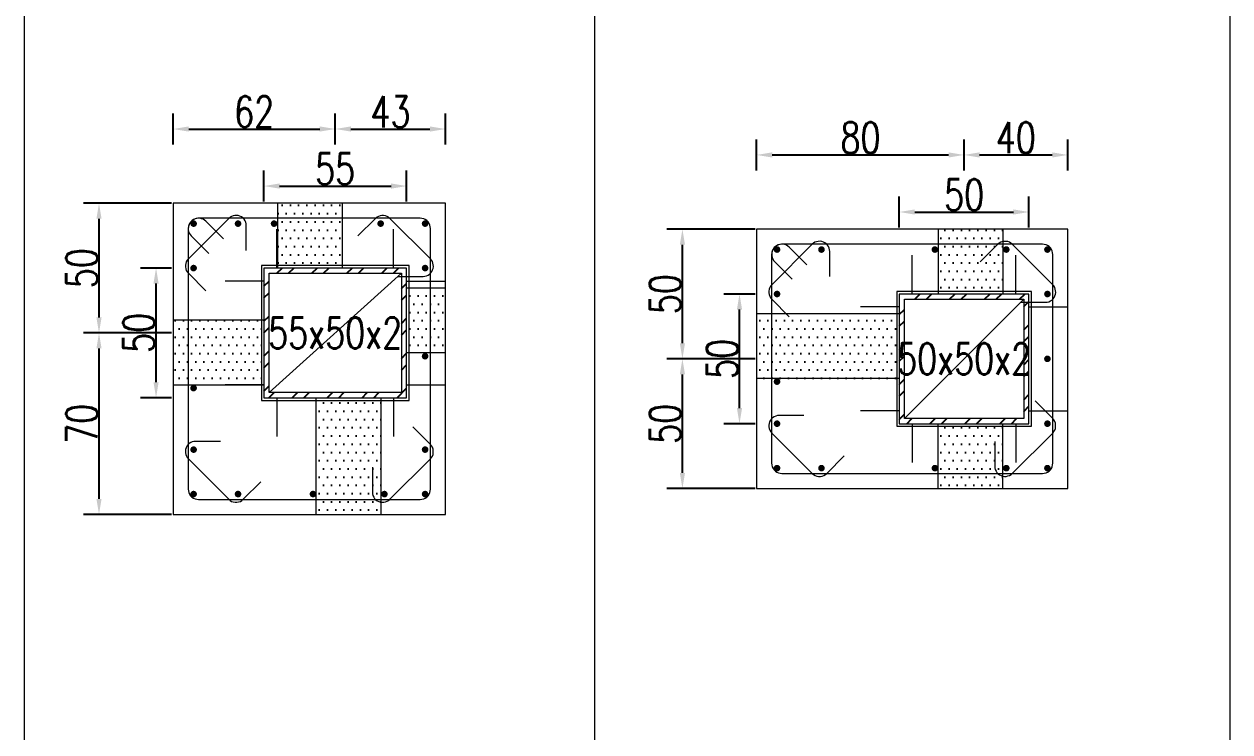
# Model space of a CAD drawing. Header units: millimetres. Extents: x 0 to 3905, y 0 to 8880.
# Drawn here: x 2450 to 2915, y 5334.2 to 5607.1 of the extents above; entities that cross this region are included whole.
import ezdxf
from ezdxf.enums import TextEntityAlignment as Align

# ---------------------------------------------------------------- set-up
doc = ezdxf.new("R2010")
doc.units = ezdxf.units.MM
doc.layers.get('DEFPOINTS').update_dxf_attribs({"color": 3})
for name, color, linetype in [('Hatch線', 6, 'Continuous'), ('TC-鋼粱', 132, 'Continuous'), ('主筋斷面', 2, 'Continuous'), ('文字-輔助字', 7, 'Continuous'), ('柱斷面線', 4, 'Continuous'), ('標註字', 4, 'Continuous'), ('箍筋線', 1, 'Continuous'), ('網格線', 7, 'Continuous'), ('鋼柱', 11, 'Continuous')]:
    doc.layers.add(name, color=color, linetype=linetype)
doc.styles.add('note', font='txt.shx', dxfattribs={"width": 0.75, "height": 12})
doc.styles.add('txt', font='txt.shx', dxfattribs={"height": 0.2, "bigfont": 'chineset.shx'})
doc.dimstyles.new('RCAD_DIM', dxfattribs={"dimtxt": 12, "dimasz": 6, "dimexe": 6, "dimexo": 0.625, "dimtad": 1, "dimdec": 0, "dimdsep": 46, "dimtxsty": 'note', "dimcen": 2.5, "dimclrd": 256, "dimclre": 256, "dimclrt": 256, "dimadec": 0, "dimazin": 0, "dimtfac": 1, "dimtmove": 0, "dimatfit": 3, "dimfxl": 0, "dimtolj": 1, "dimarcsym": 0})

# ---------------------------------------------------------------- blocks, each defined once
blk = doc.blocks.new('*D1416')
at = {"layer": 'DEFPOINTS', "color": 0}
for p in [(2597.5, 5544.62), (2542.5, 5538), (2597.5, 5538)]:
    blk.add_point(p, dxfattribs=at)
at = {"layer": '標註字', "lineweight": -2}
for p, q in [((2542.5, 5538.62), (2542.5, 5550.62)), ((2597.5, 5538.62), (2597.5, 5550.62)), ((2548.5, 5544.62), (2591.5, 5544.62))]:
    blk.add_line(p, q, dxfattribs=at)
at = {"layer": '標註字'}
for points in [[(2548.5, 5545.62), (2548.5, 5543.62), (2542.5, 5544.62)], [(2591.5, 5543.62), (2591.5, 5545.62), (2597.5, 5544.62)]]:
    blk.add_solid(points, dxfattribs=at)
at = {"layer": '標註字', "insert": (2570, 5551.25), "char_height": 12, "attachment_point": 5, "style": 'note'}
blk.add_mtext('\\A1;55', dxfattribs=at)
blk = doc.blocks.new('*D1417')
at = {"layer": 'DEFPOINTS', "color": 0}
for p in [(2500.88, 5513), (2507.5, 5513), (2507.5, 5463)]:
    blk.add_point(p, dxfattribs=at)
at = {"layer": '標註字', "lineweight": -2}
for p, q in [((2506.88, 5513), (2494.88, 5513)), ((2500.88, 5469), (2500.88, 5507)), ((2506.88, 5463), (2494.88, 5463))]:
    blk.add_line(p, q, dxfattribs=at)
at = {"layer": '標註字'}
for points in [[(2501.88, 5507), (2499.88, 5507), (2500.88, 5513)], [(2499.88, 5469), (2501.88, 5469), (2500.88, 5463)]]:
    blk.add_solid(points, dxfattribs=at)
at = {"layer": '標註字', "insert": (2494.25, 5488), "char_height": 12, "attachment_point": 5, "rotation": 90, "style": 'note'}
blk.add_mtext('\\A1;50', dxfattribs=at)
blk = doc.blocks.new('*D1418')
at = {"layer": 'DEFPOINTS', "color": 0}
for p in [(2570, 5566.62), (2507.5, 5560), (2570, 5560)]:
    blk.add_point(p, dxfattribs=at)
at = {"layer": '標註字', "lineweight": -2}
for p, q in [((2507.5, 5560.62), (2507.5, 5572.62)), ((2570, 5560.62), (2570, 5572.62)), ((2513.5, 5566.62), (2564, 5566.62))]:
    blk.add_line(p, q, dxfattribs=at)
at = {"layer": '標註字'}
for points in [[(2513.5, 5567.62), (2513.5, 5565.62), (2507.5, 5566.62)], [(2564, 5565.62), (2564, 5567.62), (2570, 5566.62)]]:
    blk.add_solid(points, dxfattribs=at)
at = {"layer": '標註字', "insert": (2538.75, 5573.25), "char_height": 12, "attachment_point": 5, "style": 'note'}
blk.add_mtext('\\A1;62', dxfattribs=at)
blk = doc.blocks.new('*D1419')
at = {"layer": 'DEFPOINTS', "color": 0}
for p in [(2612.5, 5566.62), (2570, 5560), (2612.5, 5560)]:
    blk.add_point(p, dxfattribs=at)
at = {"layer": '標註字', "lineweight": -2}
for p, q in [((2570, 5560.62), (2570, 5572.62)), ((2612.5, 5560.62), (2612.5, 5572.62)), ((2576, 5566.62), (2606.5, 5566.62))]:
    blk.add_line(p, q, dxfattribs=at)
at = {"layer": '標註字'}
for points in [[(2576, 5567.62), (2576, 5565.62), (2570, 5566.62)], [(2606.5, 5565.62), (2606.5, 5567.62), (2612.5, 5566.62)]]:
    blk.add_solid(points, dxfattribs=at)
at = {"layer": '標註字', "insert": (2591.25, 5573.25), "char_height": 12, "attachment_point": 5, "style": 'note'}
blk.add_mtext('\\A1;43', dxfattribs=at)
blk = doc.blocks.new('*D1420')
at = {"layer": 'DEFPOINTS', "color": 0}
for p in [(2478.88, 5488), (2507.5, 5488), (2507.5, 5418)]:
    blk.add_point(p, dxfattribs=at)
at = {"layer": '標註字', "lineweight": -2}
for p, q in [((2506.88, 5488), (2472.88, 5488)), ((2478.88, 5424), (2478.88, 5482)), ((2506.88, 5418), (2472.88, 5418))]:
    blk.add_line(p, q, dxfattribs=at)
at = {"layer": '標註字'}
for points in [[(2479.88, 5482), (2477.88, 5482), (2478.88, 5488)], [(2477.88, 5424), (2479.88, 5424), (2478.88, 5418)]]:
    blk.add_solid(points, dxfattribs=at)
at = {"layer": '標註字', "insert": (2472.25, 5453), "char_height": 12, "attachment_point": 5, "rotation": 90, "style": 'note'}
blk.add_mtext('\\A1;70', dxfattribs=at)
blk = doc.blocks.new('*D1421')
at = {"layer": 'DEFPOINTS', "color": 0}
for p in [(2478.88, 5538), (2507.5, 5538), (2507.5, 5488)]:
    blk.add_point(p, dxfattribs=at)
at = {"layer": '標註字', "lineweight": -2}
for p, q in [((2506.88, 5538), (2472.88, 5538)), ((2478.88, 5494), (2478.88, 5532)), ((2506.88, 5488), (2472.88, 5488))]:
    blk.add_line(p, q, dxfattribs=at)
at = {"layer": '標註字'}
for points in [[(2479.88, 5532), (2477.88, 5532), (2478.88, 5538)], [(2477.88, 5494), (2479.88, 5494), (2478.88, 5488)]]:
    blk.add_solid(points, dxfattribs=at)
at = {"layer": '標註字', "insert": (2472.25, 5513), "char_height": 12, "attachment_point": 5, "rotation": 90, "style": 'note'}
blk.add_mtext('\\A1;50', dxfattribs=at)
blk = doc.blocks.new('Circle_Filled')
at = {"const_width": 0.5}
blk.add_lwpolyline([(-0.25, 0, 1), (0.25, 0, 1)], format="xyb", close=True, dxfattribs=at)
blk = doc.blocks.new('*D1548')
at = {"layer": 'DEFPOINTS', "color": 0}
for p in [(2837.5, 5534.62), (2787.5, 5528), (2837.5, 5528)]:
    blk.add_point(p, dxfattribs=at)
at = {"layer": '標註字', "lineweight": -2}
for p, q in [((2787.5, 5528.62), (2787.5, 5540.62)), ((2837.5, 5528.62), (2837.5, 5540.62)), ((2793.5, 5534.62), (2831.5, 5534.62))]:
    blk.add_line(p, q, dxfattribs=at)
at = {"layer": '標註字'}
for points in [[(2793.5, 5535.62), (2793.5, 5533.62), (2787.5, 5534.62)], [(2831.5, 5533.62), (2831.5, 5535.62), (2837.5, 5534.62)]]:
    blk.add_solid(points, dxfattribs=at)
at = {"layer": '標註字', "insert": (2812.5, 5541.25), "char_height": 12, "attachment_point": 5, "style": 'note'}
blk.add_mtext('\\A1;50', dxfattribs=at)
blk = doc.blocks.new('*D1549')
at = {"layer": 'DEFPOINTS', "color": 0}
for p in [(2725.88, 5503), (2732.5, 5503), (2732.5, 5453)]:
    blk.add_point(p, dxfattribs=at)
at = {"layer": '標註字', "lineweight": -2}
for p, q in [((2731.88, 5503), (2719.88, 5503)), ((2725.88, 5459), (2725.88, 5497)), ((2731.88, 5453), (2719.88, 5453))]:
    blk.add_line(p, q, dxfattribs=at)
at = {"layer": '標註字'}
for points in [[(2726.88, 5497), (2724.88, 5497), (2725.88, 5503)], [(2724.88, 5459), (2726.88, 5459), (2725.88, 5453)]]:
    blk.add_solid(points, dxfattribs=at)
at = {"layer": '標註字', "insert": (2719.25, 5478), "char_height": 12, "attachment_point": 5, "rotation": 90, "style": 'note'}
blk.add_mtext('\\A1;50', dxfattribs=at)
blk = doc.blocks.new('*D1550')
at = {"layer": 'DEFPOINTS', "color": 0}
for p in [(2812.5, 5556.62), (2732.5, 5550), (2812.5, 5550)]:
    blk.add_point(p, dxfattribs=at)
at = {"layer": '標註字', "lineweight": -2}
for p, q in [((2732.5, 5550.62), (2732.5, 5562.62)), ((2812.5, 5550.62), (2812.5, 5562.62)), ((2738.5, 5556.62), (2806.5, 5556.62))]:
    blk.add_line(p, q, dxfattribs=at)
at = {"layer": '標註字'}
for points in [[(2738.5, 5557.62), (2738.5, 5555.62), (2732.5, 5556.62)], [(2806.5, 5555.62), (2806.5, 5557.62), (2812.5, 5556.62)]]:
    blk.add_solid(points, dxfattribs=at)
at = {"layer": '標註字', "insert": (2772.5, 5563.25), "char_height": 12, "attachment_point": 5, "style": 'note'}
blk.add_mtext('\\A1;80', dxfattribs=at)
blk = doc.blocks.new('*D1551')
at = {"layer": 'DEFPOINTS', "color": 0}
for p in [(2852.5, 5556.62), (2812.5, 5550), (2852.5, 5550)]:
    blk.add_point(p, dxfattribs=at)
at = {"layer": '標註字', "lineweight": -2}
for p, q in [((2812.5, 5550.62), (2812.5, 5562.62)), ((2852.5, 5550.62), (2852.5, 5562.62)), ((2818.5, 5556.62), (2846.5, 5556.62))]:
    blk.add_line(p, q, dxfattribs=at)
at = {"layer": '標註字'}
for points in [[(2818.5, 5557.62), (2818.5, 5555.62), (2812.5, 5556.62)], [(2846.5, 5555.62), (2846.5, 5557.62), (2852.5, 5556.62)]]:
    blk.add_solid(points, dxfattribs=at)
at = {"layer": '標註字', "insert": (2832.5, 5563.25), "char_height": 12, "attachment_point": 5, "style": 'note'}
blk.add_mtext('\\A1;40', dxfattribs=at)
blk = doc.blocks.new('*D1552')
at = {"layer": 'DEFPOINTS', "color": 0}
for p in [(2703.88, 5478), (2732.5, 5478), (2732.5, 5428)]:
    blk.add_point(p, dxfattribs=at)
at = {"layer": '標註字', "lineweight": -2}
for p, q in [((2731.88, 5478), (2697.88, 5478)), ((2703.88, 5434), (2703.88, 5472)), ((2731.88, 5428), (2697.88, 5428))]:
    blk.add_line(p, q, dxfattribs=at)
at = {"layer": '標註字'}
for points in [[(2704.88, 5472), (2702.88, 5472), (2703.88, 5478)], [(2702.88, 5434), (2704.88, 5434), (2703.88, 5428)]]:
    blk.add_solid(points, dxfattribs=at)
at = {"layer": '標註字', "insert": (2697.25, 5453), "char_height": 12, "attachment_point": 5, "rotation": 90, "style": 'note'}
blk.add_mtext('\\A1;50', dxfattribs=at)
blk = doc.blocks.new('*D1553')
at = {"layer": 'DEFPOINTS', "color": 0}
for p in [(2703.88, 5528), (2732.5, 5528), (2732.5, 5478)]:
    blk.add_point(p, dxfattribs=at)
at = {"layer": '標註字', "lineweight": -2}
for p, q in [((2731.88, 5528), (2697.88, 5528)), ((2703.88, 5484), (2703.88, 5522)), ((2731.88, 5478), (2697.88, 5478))]:
    blk.add_line(p, q, dxfattribs=at)
at = {"layer": '標註字'}
for points in [[(2704.88, 5522), (2702.88, 5522), (2703.88, 5528)], [(2702.88, 5484), (2704.88, 5484), (2703.88, 5478)]]:
    blk.add_solid(points, dxfattribs=at)
at = {"layer": '標註字', "insert": (2697.25, 5503), "char_height": 12, "attachment_point": 5, "rotation": 90, "style": 'note'}
blk.add_mtext('\\A1;50', dxfattribs=at)

msp = doc.modelspace()

# ---------------------------------------------------------------- hatches: boundary and pattern name
at = {"layer": 'Hatch線'}
h = msp.add_hatch(dxfattribs=at)
h.set_pattern_fill('ANSI32', color=256, style=0)
h.paths.add_polyline_path([(2542.5, 5463), (2597.5, 5463), (2597.5, 5513), (2542.5, 5513)], flags=17)
h.paths.add_polyline_path([(2544.5, 5465), (2544.5, 5511), (2595.5, 5511), (2595.5, 5465)])
h = msp.add_hatch(dxfattribs=at)
h.set_pattern_fill('ANSI32', color=256, style=0)
h.paths.add_polyline_path([(2787.5, 5453), (2837.5, 5453), (2837.5, 5503), (2787.5, 5503)], flags=17)
h.paths.add_polyline_path([(2789.5, 5455), (2789.5, 5501), (2835.5, 5501), (2835.5, 5455)])
at = {"layer": 'TC-鋼粱'}
h = msp.add_hatch(dxfattribs=at)
h.set_pattern_fill('DOTS', color=256, scale=2, style=0)
h.paths.add_polyline_path([(2572.67, 5538), (2547.67, 5538), (2547.67, 5513), (2572.67, 5513)], flags=17)
h = msp.add_hatch(dxfattribs=at)
h.set_pattern_fill('DOTS', color=256, scale=2, style=0)
h.paths.add_polyline_path([(2827.5, 5528), (2802.5, 5528), (2802.5, 5503), (2827.5, 5503)], flags=17)
h = msp.add_hatch(dxfattribs=at)
h.set_pattern_fill('DOTS', color=256, scale=2, style=0)
h.paths.add_polyline_path([(2612.5, 5480.28), (2612.5, 5505.28), (2597.5, 5505.28), (2597.5, 5480.28)], flags=17)
h = msp.add_hatch(dxfattribs=at)
h.set_pattern_fill('DOTS', color=256, scale=2, style=0)
h.paths.add_polyline_path([(2507.5, 5493), (2507.5, 5468), (2542.5, 5468), (2542.5, 5493)], flags=17)
h = msp.add_hatch(dxfattribs=at)
h.set_pattern_fill('DOTS', color=256, scale=2, style=0)
h.paths.add_polyline_path([(2732.5, 5495.5), (2732.5, 5470.5), (2787.5, 5470.5), (2787.5, 5495.5)], flags=17)
h = msp.add_hatch(dxfattribs=at)
h.set_pattern_fill('DOTS', color=256, scale=2, style=0)
h.paths.add_polyline_path([(2562.67, 5418), (2587.67, 5418), (2587.67, 5463), (2562.67, 5463)], flags=17)
h = msp.add_hatch(dxfattribs=at)
h.set_pattern_fill('DOTS', color=256, scale=2, style=0)
h.paths.add_polyline_path([(2802.5, 5428), (2827.5, 5428), (2827.5, 5453), (2802.5, 5453)], flags=17)

# ---------------------------------------------------------------- linework, layer by layer
at = {"layer": 'DEFPOINTS', "lineweight": 5}
for points in [[(2547.5, 5513), (2547.5, 5528)], [(2592.5, 5513), (2592.5, 5528)], [(2792.5, 5503), (2792.5, 5518)], [(2832.5, 5503), (2832.5, 5518)], [(2542.5, 5462), (2598.5, 5462), (2598.5, 5514), (2541.5, 5514), (2541.5, 5462), (2542.5, 5462)], [(2544.5, 5465), (2595.5, 5511)], [(2542.5, 5508), (2527.5, 5508)], [(2597.5, 5508), (2612.5, 5508)], [(2787.5, 5452), (2838.5, 5452), (2838.5, 5504), (2786.5, 5504), (2786.5, 5452), (2787.5, 5452)], [(2789.5, 5455), (2835.5, 5501)], [(2787.5, 5498), (2772.5, 5498)], [(2837.5, 5498), (2852.5, 5498)], [(2542.5, 5468), (2527.5, 5468)], [(2597.5, 5468), (2612.5, 5468)], [(2547.5, 5463), (2547.5, 5448)], [(2592.5, 5463), (2592.5, 5448)], [(2787.5, 5458), (2772.5, 5458)], [(2837.5, 5458), (2852.5, 5458)], [(2792.5, 5453), (2792.5, 5438)], [(2832.5, 5453), (2832.5, 5438)]]:
    msp.add_lwpolyline(points, dxfattribs=at)
at = {"layer": 'TC-鋼粱', "lineweight": 5}
for points in [[(2547.67, 5538), (2547.67, 5513)], [(2572.67, 5538), (2572.67, 5513)], [(2802.5, 5528), (2802.5, 5503)], [(2827.5, 5528), (2827.5, 5503)], [(2612.5, 5505.28), (2597.5, 5505.28)], [(2507.5, 5493), (2542.5, 5493)], [(2732.5, 5495.5), (2787.5, 5495.5)], [(2612.5, 5480.28), (2597.5, 5480.28)], [(2732.5, 5470.5), (2787.5, 5470.5)], [(2507.5, 5468), (2542.5, 5468)], [(2562.67, 5418), (2562.67, 5463)], [(2587.67, 5418), (2587.67, 5463)], [(2802.5, 5428), (2802.5, 5453)], [(2827.5, 5428), (2827.5, 5453)]]:
    msp.add_lwpolyline(points, dxfattribs=at)
at = {"layer": '柱斷面線', "lineweight": 5}
for points in [[(2507.5, 5418), (2612.5, 5418), (2612.5, 5538), (2507.5, 5538), (2507.5, 5418)], [(2732.5, 5428), (2852.5, 5428), (2852.5, 5528), (2732.5, 5528), (2732.5, 5428)]]:
    msp.add_lwpolyline(points, dxfattribs=at)
at = {"layer": '箍筋線', "lineweight": 5}
for points in [[(2535.69, 5519.81), (2535.69, 5529.35), (2535.63, 5530.02), (2535.46, 5530.66), (2535.19, 5531.27), (2534.82, 5531.83), (2534.36, 5532.32), (2533.83, 5532.72), (2533.23, 5533.02), (2532.6, 5533.23), (2531.93, 5533.32), (2531.27, 5533.3), (2530.61, 5533.17), (2529.99, 5532.93), (2529.41, 5532.59), (2528.9, 5532.16), (2513.34, 5516.6), (2512.89, 5516.07), (2512.55, 5515.47), (2512.31, 5514.82), (2512.19, 5514.13), (2512.19, 5513.44), (2512.31, 5512.76), (2512.55, 5512.11), (2512.89, 5511.51), (2513.34, 5510.98), (2520.08, 5504.23)], [(2526.83, 5524.29), (2520.08, 5531.04), (2519.57, 5531.47), (2518.99, 5531.81), (2518.37, 5532.05), (2517.72, 5532.18), (2517.05, 5532.2), (2516.39, 5532.11), (2515.75, 5531.9), (2515.16, 5531.6), (2514.62, 5531.19), (2514.16, 5530.71), (2513.79, 5530.15), (2513.52, 5529.54), (2513.35, 5528.9), (2513.29, 5528.23), (2513.29, 5427.77), (2513.36, 5427.08), (2513.53, 5426.41), (2513.83, 5425.78), (2514.22, 5425.21), (2514.71, 5424.72), (2515.28, 5424.33), (2515.91, 5424.03), (2516.58, 5423.86), (2517.27, 5423.79), (2602.73, 5423.79), (2603.42, 5423.86), (2604.09, 5424.03), (2604.72, 5424.33), (2605.29, 5424.72), (2605.78, 5425.21), (2606.17, 5425.78), (2606.47, 5426.41), (2606.64, 5427.08), (2606.71, 5427.77), (2606.71, 5528.23), (2606.64, 5528.92), (2606.47, 5529.59), (2606.17, 5530.22), (2605.78, 5530.79), (2605.29, 5531.28), (2604.72, 5531.67), (2604.09, 5531.97), (2603.42, 5532.14), (2602.73, 5532.21), (2517.27, 5532.21), (2516.6, 5532.15), (2515.96, 5531.98), (2515.35, 5531.71), (2514.79, 5531.34), (2514.31, 5530.88), (2513.9, 5530.34), (2513.6, 5529.75), (2513.39, 5529.11), (2513.3, 5528.45), (2513.32, 5527.78), (2513.45, 5527.13), (2513.69, 5526.51), (2514.03, 5525.93), (2514.46, 5525.42), (2521.21, 5518.67)], [(2594.31, 5509.81), (2603.85, 5509.81), (2604.52, 5509.87), (2605.16, 5510.04), (2605.77, 5510.31), (2606.33, 5510.68), (2606.82, 5511.14), (2607.22, 5511.67), (2607.52, 5512.27), (2607.73, 5512.9), (2607.82, 5513.57), (2607.8, 5514.23), (2607.67, 5514.89), (2607.43, 5515.51), (2607.09, 5516.09), (2606.66, 5516.6), (2591.1, 5532.16), (2590.57, 5532.61), (2589.97, 5532.95), (2589.32, 5533.19), (2588.63, 5533.31), (2587.94, 5533.31), (2587.26, 5533.19), (2586.61, 5532.95), (2586.01, 5532.61), (2585.48, 5532.16), (2578.73, 5525.42)], [(2760.69, 5509.81), (2760.69, 5519.35), (2760.63, 5520.02), (2760.46, 5520.66), (2760.19, 5521.27), (2759.82, 5521.83), (2759.36, 5522.32), (2758.83, 5522.72), (2758.23, 5523.02), (2757.6, 5523.23), (2756.93, 5523.32), (2756.27, 5523.3), (2755.61, 5523.17), (2754.99, 5522.93), (2754.41, 5522.59), (2753.9, 5522.16), (2738.34, 5506.6), (2737.89, 5506.07), (2737.55, 5505.47), (2737.31, 5504.82), (2737.19, 5504.13), (2737.19, 5503.44), (2737.31, 5502.76), (2737.55, 5502.11), (2737.89, 5501.51), (2738.34, 5500.98), (2745.08, 5494.23)], [(2751.83, 5514.29), (2745.08, 5521.04), (2744.57, 5521.47), (2743.99, 5521.81), (2743.37, 5522.05), (2742.72, 5522.18), (2742.05, 5522.2), (2741.39, 5522.11), (2740.75, 5521.9), (2740.16, 5521.6), (2739.62, 5521.19), (2739.16, 5520.71), (2738.79, 5520.15), (2738.52, 5519.54), (2738.35, 5518.9), (2738.29, 5518.23), (2738.29, 5437.77), (2738.36, 5437.08), (2738.53, 5436.41), (2738.83, 5435.78), (2739.22, 5435.21), (2739.71, 5434.72), (2740.28, 5434.33), (2740.91, 5434.03), (2741.58, 5433.86), (2742.27, 5433.79), (2842.73, 5433.79), (2843.42, 5433.86), (2844.09, 5434.03), (2844.72, 5434.33), (2845.29, 5434.72), (2845.78, 5435.21), (2846.17, 5435.78), (2846.47, 5436.41), (2846.64, 5437.08), (2846.71, 5437.77), (2846.71, 5518.23), (2846.64, 5518.92), (2846.47, 5519.59), (2846.17, 5520.22), (2845.78, 5520.79), (2845.29, 5521.28), (2844.72, 5521.67), (2844.09, 5521.97), (2843.42, 5522.14), (2842.73, 5522.21), (2742.27, 5522.21), (2741.6, 5522.15), (2740.96, 5521.98), (2740.35, 5521.71), (2739.79, 5521.34), (2739.31, 5520.88), (2738.9, 5520.34), (2738.6, 5519.75), (2738.39, 5519.11), (2738.3, 5518.45), (2738.32, 5517.78), (2738.45, 5517.13), (2738.69, 5516.51), (2739.03, 5515.93), (2739.46, 5515.42), (2746.21, 5508.67)], [(2834.31, 5499.81), (2843.85, 5499.81), (2844.52, 5499.87), (2845.16, 5500.04), (2845.77, 5500.31), (2846.33, 5500.68), (2846.82, 5501.14), (2847.22, 5501.67), (2847.52, 5502.27), (2847.73, 5502.9), (2847.82, 5503.57), (2847.8, 5504.23), (2847.67, 5504.89), (2847.43, 5505.51), (2847.09, 5506.09), (2846.66, 5506.6), (2831.1, 5522.16), (2830.57, 5522.61), (2829.97, 5522.95), (2829.32, 5523.19), (2828.63, 5523.31), (2827.94, 5523.31), (2827.26, 5523.19), (2826.61, 5522.95), (2826.01, 5522.61), (2825.48, 5522.16), (2818.73, 5515.42)], [(2824.31, 5446.19), (2824.31, 5436.65), (2824.37, 5435.98), (2824.54, 5435.34), (2824.81, 5434.73), (2825.18, 5434.17), (2825.64, 5433.68), (2826.17, 5433.28), (2826.77, 5432.98), (2827.4, 5432.77), (2828.07, 5432.68), (2828.73, 5432.7), (2829.39, 5432.83), (2830.01, 5433.07), (2830.59, 5433.41), (2831.1, 5433.84), (2846.66, 5449.4), (2847.11, 5449.93), (2847.45, 5450.53), (2847.69, 5451.18), (2847.81, 5451.87), (2847.81, 5452.56), (2847.69, 5453.24), (2847.45, 5453.89), (2847.11, 5454.49), (2846.66, 5455.02), (2839.92, 5461.77)], [(2750.69, 5456.19), (2741.15, 5456.19), (2740.48, 5456.13), (2739.84, 5455.96), (2739.23, 5455.69), (2738.67, 5455.32), (2738.18, 5454.86), (2737.78, 5454.33), (2737.48, 5453.73), (2737.27, 5453.1), (2737.18, 5452.43), (2737.2, 5451.77), (2737.33, 5451.11), (2737.57, 5450.49), (2737.91, 5449.91), (2738.34, 5449.4), (2753.9, 5433.84), (2754.43, 5433.39), (2755.03, 5433.05), (2755.68, 5432.81), (2756.37, 5432.69), (2757.06, 5432.69), (2757.74, 5432.81), (2758.39, 5433.05), (2758.99, 5433.39), (2759.52, 5433.84), (2766.27, 5440.58)], [(2584.31, 5436.19), (2584.31, 5426.65), (2584.37, 5425.98), (2584.54, 5425.34), (2584.81, 5424.73), (2585.18, 5424.17), (2585.64, 5423.68), (2586.17, 5423.28), (2586.77, 5422.98), (2587.4, 5422.77), (2588.07, 5422.68), (2588.73, 5422.7), (2589.39, 5422.83), (2590.01, 5423.07), (2590.59, 5423.41), (2591.1, 5423.84), (2606.66, 5439.4), (2607.11, 5439.93), (2607.45, 5440.53), (2607.69, 5441.18), (2607.81, 5441.87), (2607.81, 5442.56), (2607.69, 5443.24), (2607.45, 5443.89), (2607.11, 5444.49), (2606.66, 5445.02), (2599.92, 5451.77)], [(2525.69, 5446.19), (2516.15, 5446.19), (2515.48, 5446.13), (2514.84, 5445.96), (2514.23, 5445.69), (2513.67, 5445.32), (2513.18, 5444.86), (2512.78, 5444.33), (2512.48, 5443.73), (2512.27, 5443.1), (2512.18, 5442.43), (2512.2, 5441.77), (2512.33, 5441.11), (2512.57, 5440.49), (2512.91, 5439.91), (2513.34, 5439.4), (2528.9, 5423.84), (2529.43, 5423.39), (2530.03, 5423.05), (2530.68, 5422.81), (2531.37, 5422.69), (2532.06, 5422.69), (2532.74, 5422.81), (2533.39, 5423.05), (2533.99, 5423.39), (2534.52, 5423.84), (2541.27, 5430.58)]]:
    msp.add_lwpolyline(points, dxfattribs=at)
at = {"layer": '網格線', "lineweight": 5}
for points in [[(2450, 5628), (2450, 5256)], [(2670, 5628), (2670, 5256)], [(2915, 5628), (2915, 5256)]]:
    msp.add_lwpolyline(points, dxfattribs=at)
at = {"layer": '鋼柱', "lineweight": 5}
for points in [[(2542.5, 5463), (2597.5, 5463), (2597.5, 5513), (2542.5, 5513), (2542.5, 5463)], [(2544.5, 5465), (2544.5, 5511), (2595.5, 5511), (2595.5, 5465), (2544.5, 5465)], [(2787.5, 5453), (2837.5, 5453), (2837.5, 5503), (2787.5, 5503), (2787.5, 5453)], [(2789.5, 5455), (2789.5, 5501), (2835.5, 5501), (2835.5, 5455), (2789.5, 5455)]]:
    msp.add_lwpolyline(points, dxfattribs=at)

# ---------------------------------------------------------------- block references
at = {"layer": '主筋斷面', "lineweight": 5, "xscale": 2.539999961853027, "yscale": 2.539999961853027}
for p in [(2515.36, 5530.14), (2532.5, 5530.14), (2546.4, 5530.14), (2587.5, 5530.14), (2604.64, 5530.14), (2740.36, 5520.14), (2757.5, 5520.14), (2801.23, 5520.14), (2828.77, 5520.14), (2844.64, 5520.14), (2515.36, 5513), (2604.64, 5513), (2740.36, 5503), (2844.64, 5503), (2604.64, 5479.01), (2844.64, 5478), (2740.36, 5469.23), (2515.36, 5466.73), (2740.36, 5453), (2844.64, 5453), (2515.36, 5443), (2604.64, 5443), (2740.36, 5435.86), (2757.5, 5435.86), (2801.23, 5435.86), (2828.77, 5435.86), (2844.64, 5435.86), (2515.36, 5425.86), (2532.5, 5425.86), (2561.4, 5425.86), (2588.94, 5425.86), (2604.64, 5425.86)]:
    msp.add_blockref('Circle_Filled', p, dxfattribs=at)

# ---------------------------------------------------------------- texts
at = {"layer": '文字-輔助字', "style": 'txt', "width": 0.75}
for s, p in [('55x50x2', (2570, 5488)), ('50x50x2', (2812.5, 5478))]:
    msp.add_text(s, height=12, dxfattribs=at).set_placement(p, align=Align.MIDDLE)

# ---------------------------------------------------------------- dimensions: what is measured, and where the dimension line sits
at = {"layer": '標註字'}
for base, p1, p2, picture, middle in [((2569.9998, 5566.625), (2507.5, 5560), (2569.9998, 5560), '*D1418', (2538.7499, 5573.25)), ((2612.5, 5566.625), (2569.9998, 5560), (2612.5, 5560), '*D1419', (2591.2499, 5573.25)), ((2812.5, 5556.62), (2732.5, 5550), (2812.5, 5550), '*D1550', (2772.5, 5563.25)), ((2852.5, 5556.62), (2812.5, 5550), (2852.5, 5550), '*D1551', (2832.5, 5563.25)), ((2597.5, 5544.62), (2542.5, 5538), (2597.5, 5538), '*D1416', (2570, 5551.25)), ((2837.5, 5534.62), (2787.5, 5528), (2837.5, 5528), '*D1548', (2812.5, 5541.25))]:
    dim = msp.add_linear_dim(base=base, p1=p1, p2=p2, dimstyle='RCAD_DIM', dxfattribs=at)
    dim.commit()
    dim.dimension.update_dxf_attribs({"geometry": picture, "text_midpoint": middle})
for base, p1, p2, picture, middle in [((2478.88, 5538), (2507.5, 5488), (2507.5, 5538), '*D1421', (2472.25, 5513)), ((2703.88, 5528), (2732.5, 5478), (2732.5, 5528), '*D1553', (2697.25, 5503)), ((2500.88, 5513), (2507.5, 5463), (2507.5, 5513), '*D1417', (2494.25, 5488)), ((2725.88, 5503), (2732.5, 5453), (2732.5, 5503), '*D1549', (2719.25, 5478)), ((2478.88, 5488), (2507.5, 5418), (2507.5, 5488), '*D1420', (2472.25, 5453)), ((2703.88, 5478), (2732.5, 5428), (2732.5, 5478), '*D1552', (2697.25, 5453))]:
    dim = msp.add_linear_dim(base=base, p1=p1, p2=p2, angle=90, dimstyle='RCAD_DIM', dxfattribs=at)
    dim.commit()
    dim.dimension.update_dxf_attribs({"geometry": picture, "text_midpoint": middle})

doc.saveas('drawing.dxf')
